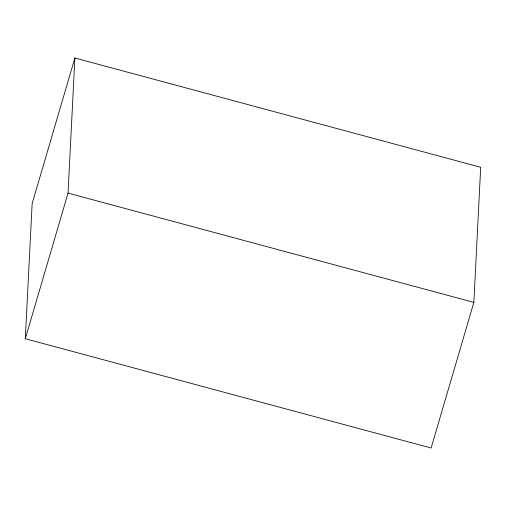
<?xml version="1.0" encoding="UTF-8"?>
<svg xmlns="http://www.w3.org/2000/svg" width="506" height="506" viewBox="0 0 506 506"><rect width="100%" height="100%" fill="white"/><g stroke="black" fill="none" stroke-linecap="round" stroke-linejoin="round"><path stroke-width="0.76" d="M25.3 338.723L32.144 203.608L74.888 57.988L480.7 167.277L473.856 302.392L431.112 448.012L25.3 338.723L68.044 193.102L74.888 57.988M68.044 193.102L473.856 302.392"/></g></svg>
